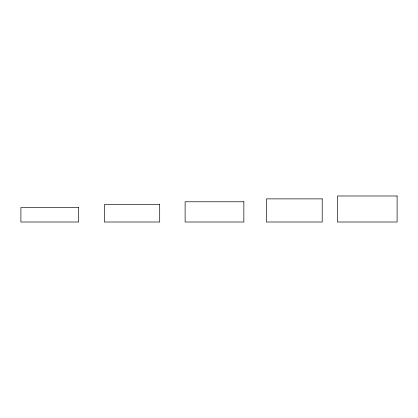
<?xml version="1.0" encoding="UTF-8"?>
<svg xmlns="http://www.w3.org/2000/svg" width="418" height="418" viewBox="0 0 418 418"><rect width="100%" height="100%" fill="white"/><g stroke="black" fill="none" stroke-linecap="round" stroke-linejoin="round"><path stroke-width="0.63" d="M397.1 195.985L337.451 195.985L337.451 222.015L397.1 222.015L397.1 195.985M322.205 198.874L266.459 198.874L266.459 222.015L322.205 222.015L322.205 198.874M243.856 201.769L185.111 201.769L185.111 222.015L243.856 222.015L243.856 201.769M159.702 204.663L104.338 204.663L104.338 222.015L159.702 222.015L159.702 204.663M78.615 207.553L20.9 207.553L20.9 222.015L78.615 222.015L78.615 207.553"/></g></svg>
